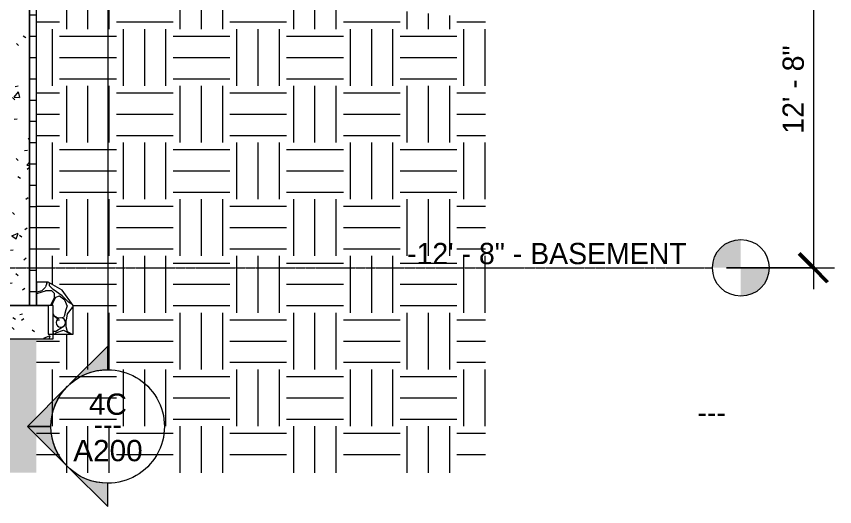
# Model space of a CAD drawing. Header units: inches. Extents: x 9661 to 16490, y -393 to 647.
# Drawn here: x 12081.7 to 12427.7, y -253 to -45.6 of the extents above; entities that cross this region are included whole.
import ezdxf

# ---------------------------------------------------------------- set-up
doc = ezdxf.new("R2010")
doc.units = ezdxf.units.IN
doc.header["$MEASUREMENT"] = 0
doc.linetypes.add('Grid Line 1_2_', pattern=[0.8749999999999999, 0.4999999999999999, -0.125, 0.125, -0.125])
for name, color, linetype, lineweight in [('0-1', 7, 'Continuous', 5), ('A-ANNO-DIMS', 211, 'Continuous', 9), ('A-ANNO-DIMS-96', 211, 'Continuous', 9), ('A-ANNO-SYMB', 150, 'Continuous', 9), ('A-FLOR-LEVL', 51, 'Continuous', 9), ('A-FLOR-LEVL-1', 51, 'Grid Line 1_2_', 9), ('A-WALL-PATT-2', 45, 'Continuous', 9), ('C-TOPO-1', 45, 'Continuous', 9), ('G-ANNO-SYMB', 111, 'Continuous', 9), ('S-FNDN-1', 55, 'Continuous', 9), ('S-FNDN-2', 7, 'Continuous', 9), ('S-FNDN-3', 45, 'Continuous', 9), ('S-FNDN-5', 32, 'Continuous', 9)]:
    doc.layers.add(name, color=color, linetype=linetype, lineweight=lineweight)
doc.styles.add('Arial', font='arial.ttf', dxfattribs={"height": 8.999999999999991})
doc.styles.add('Century Gothic', font='ufonts.com_century-gothic.ttf', dxfattribs={"height": 8.999999999999991})
doc.dimstyles.new('OD__1_8__Tol__', dxfattribs={"dimscale": 12, "dimtxt": 9.39751442745773, "dimasz": 1, "dimexe": 0.75, "dimexo": 0.5000000000000001, "dimgap": 0.125, "dimtad": 1, "dimdec": 3, "dimrnd": 0.125, "dimzin": 3, "dimdsep": 46, "dimlunit": 4, "dimtxsty": 'Century Gothic', "dimblk1": 'OBLIQUE', "dimblk2": 'OBLIQUE', "dimsah": 1, "dimcen": 0.09, "dimdle": 0.75, "dimazin": 0, "dimtfac": 1, "dimtdec": 4, "dimtix": 1, "dimtmove": 0, "dimatfit": 3, "dimfxl": 1, "dimtvp": 1, "dimtfill": 1, "dimfrac": 2, "dimtolj": 1, "dimtzin": 0, "dimarcsym": 2})
pattern_1 = [(0, (10995.947, 72), (24, 24), [24, -24]), (0, (10995.947, 81), (24, 24), [24, -24]), (0, (10995.947, 90), (24, 24), [24, -24]), (90, (10998.947, 93), (-24, 24), [24, -24]), (90, (11007.947, 93), (-24, 24), [24, -24]), (90, (11016.947, 93), (-24, 24), [24, -24])]
pattern_2 = [(49.99999999999999, (10995.947, 72), (27.54270046216776, -2.409921005199992), [2.88, -31.68]), (355, (10995.947, 72), (-5.327844435381706, 28.88426558997774), [2.304, -25.344]), (100.451, (10998.243, 71.79899999999999), (22.21531621912823, 26.47392965322938), [2.448, -26.924]), (46.184, (10995.947, 79.68), (40.98187469590783, -6.356421902997745), [4.32, -47.52]), (96.636, (10999.363, 79.15), (35.89074818015425, 37.40618916795393), [3.671, -40.386]), (351.184, (10995.947, 79.68), (35.89097341714983, 37.40621617016942), [3.456, -38.016]), (21, (10999.787, 77.76), (22.92103572469458, -15.46073055541926), [2.88, -31.68]), (326, (10999.787, 77.76), (9.343532092013643, 27.84573814869183), [2.304, -25.344]), (71.45100000000001, (11001.697, 76.472), (32.26476914719338, 12.38442158028859), [2.448, -26.924]), (37.50000000000001, (10995.947, 72), (0.4668550243151897, 12.7827070445298), [1.267, -23.77, 1.267, -24.461, -25.44]), (37.50000000000001, (10995.947, 72), (0.4668550243151897, 12.7827070445298), [-50.765, 1.267, -24.173]), (7.499999999999999, (10995.947, 72), (10.10158952275669, 15.14509036333994), [1.267, -13.402, 1.267, -23.194, -9.696]), (7.499999999999999, (10995.947, 72), (10.10158952275669, 15.14509036333994), [-39.13, 1.267, -8.429]), (327.5, (10987.384, 72), (20.49916090120071, -0.8657796178497925), [1.267, -8.333, 1.267, -28.685, -39.744]), (327.5, (10987.384, 72), (20.49916090120071, -0.8657796178497925), [-39.552, 1.267, -38.477]), (317.5, (10983.544, 72), (22.39477935398379, 3.844287929692774), [1.267, -11.213, 1.267, -18.624, -28.224]), (317.5, (10983.544, 72), (22.39477935398379, 3.844287929692774), [-32.371, 1.267, -26.957])]

# ---------------------------------------------------------------- blocks, each defined once
blk = doc.blocks.new('CTR  - Topography_rvt-1-BUILDING SECTION - EAST_WEST - LOOKING NORTH')
at = {"layer": 'C-TOPO-1'}
h = blk.add_hatch(dxfattribs=at)
h.set_pattern_fill('FP_12', color=256, style=0, pattern_type=2)
h.set_pattern_definition(pattern_1)
h.paths.add_polyline_path([(12122.39485150601, -238.7305844071012), (12268.83366102412, -238.7305844071012), (12268.83366102412, -45.60000000003399), (12268.70266557988, -45.60000000003399), (12245.03395785568, -43.31511185523335), (12198.09936422472, -39.60000000004347), (12168.68741759594, -19.90550299800393), (12146.17141741545, -9.60000014309447), (12113.62152437635, -10.24195567954803), (12090.18939611052, -12.64307503099233), (12090.18939611053, -158.0000000000433), (12095.18939611052, -158.033841898664), (12101.10078461971, -161.4467836457315), (12105.68939611052, -168.0000000000432), (12105.68939611052, -180.0000000000432), (12097.18939611052, -180.0000000000431), (12097.18939611052, -182.0000000000433), (12090.18939611053, -182.0000000000433), (12090.18939611053, -238.7305844071011), (12105.44088856162, -238.7305844071011)], flags=0)
h.paths.add_polyline_path([(12100.04859961411, -177.0873117909334), (12100.93868334994, -177.0873117909334), (12101.74062108574, -176.7011189315048), (12102.29557921783, -176.0052234448028), (12102.49364148202, -175.1374559665697), (12102.29557921783, -174.2696884883347), (12101.74062108574, -173.5737930016339), (12100.93868334994, -173.1876001422062), (12100.04859961411, -173.1876001422062), (12099.24666187831, -173.5737930016337), (12098.69170374622, -174.2696884883345), (12098.49364148202, -175.1374559665697), (12098.69170374622, -176.0052234448043), (12099.24666187831, -176.701118931505)], flags=0)
h = blk.add_hatch(dxfattribs=at)
h.set_pattern_fill('FP_12', color=256, style=0, pattern_type=2)
h.set_pattern_definition(pattern_1)
h.paths.add_polyline_path([(12280.12385150601, -238.730584407101), (12280.12385150601, -45.60000000003387), (12268.83366102412, -45.60000000003399), (12268.83366102412, -238.7305844071012)], flags=0)
h = blk.add_hatch(dxfattribs=at)
h.set_pattern_fill('FP_12', color=256, style=0, pattern_type=2)
h.set_pattern_definition(pattern_1)
h.paths.add_polyline_path([(11115.18939611051, -238.7305844071012), (12090.18939611053, -238.7305844071011), (12090.18939611053, -182.0000000000433), (12067.18939611052, -182.0000000000434), (12067.18939611052, -168.0000000000432), (12077.18939611052, -168.0000000000432), (12077.18939611052, -162.0022805993966), (11844.81439611053, -162.0260389535443), (11844.81439611053, -168.0000000000431), (11853.00189611053, -168.0000000000431), (11853.00189611053, -180.0000000000431), (11829.00189611053, -180.0000000000432), (11829.00189611053, -168.0000000000432), (11837.18939611053, -168.0000000000432), (11837.18939611053, -162.1932386068496), (11821.99185496102, -162.526487605052), (11578.18902665069, -162.5183253344099), (11550.82814359238, -162.0022805993915), (11361.05712134819, -162.0022805993915), (11300.11683392941, -163.0529752100601), (10725.44755490899, -163.0366506687756), (10664.93220324637, -162.0022805993916), (10604.02964722134, -163.0529752100576), (9973.079472654465, -163.0366506688326), (9901.189396110512, -162.0022805993895), (9901.189396110512, -168.0000000000355), (9911.189396110512, -168.0000000000355), (9911.189396110512, -182.0000000000356), (9888.18939611051, -182.0000000000355), (9888.189396110509, -238.7305844071011), (11018.29185150601, -238.7305844071012)], flags=0)
h.paths.add_polyline_path([(11259.18939611051, -210.0000000000403), (11115.18939611051, -210.0000000000403), (11115.18939611051, -168.0000000000398), (11259.18939611051, -168.0000000000398)], flags=0)
h.paths.add_polyline_path([(10911.18939611051, -204.0000000000391), (10767.18939611051, -204.0000000000391), (10767.18939611051, -168.0000000000384), (10911.18939611051, -168.0000000000384)], flags=0)
h.paths.add_polyline_path([(11475.18939611051, -195.0000000000414), (11475.18939611051, -168.0000000000411), (11595.18939611051, -168.0000000000412), (11595.18939611051, -195.0000000000415), (11491.47885150601, -195.0000000000415)], flags=0)
h.paths.add_polyline_path([(10407.18939611051, -195.0000000000376), (10407.18939611051, -168.0000000000373), (10527.18939611051, -168.0000000000374), (10527.18939611051, -195.0000000000377), (10503.50162944861, -195.0000000000376)], flags=0)
blk = doc.blocks.new('CTR - 1st Phase - Structure_rvt-1-BUILDING SECTION - EAST_WEST - LOOKING NORTH')
at = {"layer": 'A-WALL-PATT-2'}
h = blk.add_hatch(dxfattribs=at)
h.set_pattern_fill('FP_21', color=256, style=0, pattern_type=2)
h.set_pattern_definition(pattern_2)
h.paths.add_polyline_path([(12087.18939611052, -168.0000000000431), (12087.1893961105, -3.000000000043112), (12081.18939611052, -3.000000000054516), (12081.18939611052, -15.00000000004138), (12077.18939611052, -15.00000000004154), (12077.18939611052, -168.0000000000432), (12082.96260150601, -168.0000000000431)], flags=0)
at = {"layer": 'S-FNDN-3'}
h = blk.add_hatch(dxfattribs=at)
h.set_pattern_fill('FP_21', color=256, style=0, pattern_type=2)
h.set_pattern_definition(pattern_2)
h.paths.add_polyline_path([(12082.96260150601, -182.0000000000433), (12097.18939611052, -182.0000000000433), (12097.18939611052, -168.0000000000431), (12067.18939611052, -168.0000000000432), (12067.18939611052, -182.0000000000434), (12081.18939611052, -182.0000000000433)], flags=0)
at = {"layer": 'S-FNDN-2'}
for p, q in [((12087.18939611052, -168.0000000000429), (12087.18939611052, -4.294232310581419e-11)), ((12097.18939611052, -168.0000000000429), (12067.18939611052, -168.0000000000428)), ((12077.18939611052, -168.0000000000429), (12087.18939611052, -168.0000000000429)), ((12097.18939611052, -182.000000000043), (12097.18939611052, -168.0000000000429)), ((12067.18939611052, -182.0000000000429), (12097.18939611052, -182.000000000043))]:
    blk.add_line(p, q, dxfattribs=at)
blk = doc.blocks.new('Basic Wall _ 3_ XPS - ___-2578962-BUILDING SECTION - EAST_WEST - LOOKING NORTH')
at = {"layer": 'A-WALL-PATT-2'}
h = blk.add_hatch(dxfattribs=at)
h.set_pattern_fill('FP_18', color=256, style=0, pattern_type=2)
h.set_pattern_definition([(212.005, (10992.723, 80.062), (-161.2402824562079, -107.4918226026626), [5.069999999999999, -501.9739999999999]), (213.69, (10995.947, 82.212), (-53.74635210609448, -53.74678012018685), [3.876, -189.91]), (198.435, (10997.56, 82.749), (-107.493042900968, -53.74648335371019), [1.7, -168.262]), (180, (10999.71, 82.749), (-6.582109151377279e-15, -53.747), [2.15, -51.597]), (161.565, (11001.322, 82.212), (-53.74607111220033, 4.800644823532707e-05), [1.7, -168.262]), (333.4349999999999, (11001.859, 120.909), (53.7461299071635, 4.800650074443524e-05), [2.404, -117.777]), (296.565, (11001.322, 121.984), (53.74652911345935, -53.74707234125469), [1.202, -118.979]), (270, (11001.322, 124.672), (53.747, 3.29105457568864e-15), [2.687, -51.059]), (186.34, (11001.859, 89.736), (-429.9727255493201, -53.74481177461711), [4.867, -481.829]), (296.565, (11013.684, 123.059), (53.74652911345935, -53.74707234125469), [1.202, -118.979]), (303.69, (11012.609, 124.672), (53.74678012018686, -53.74635210609448), [1.938, -191.848]), (229.399, (11021.208, 101.023), (-268.7311419896051, -322.4813064054454), [4.954999999999999, -490.564]), (243.435, (11022.821, 104.248), (4.800650074443524e-05, -53.7461299071635), [3.605, -116.576]), (213.69, (11041.632, 98.336), (-53.74635210609448, -53.74678012018685), [1.938, -191.848]), (33.69, (11025.508, 83.287), (53.74635210609448, 53.74678012018685), [1.938, -191.848]), (0, (11024.433, 83.287), (0, 53.747), [1.075, -52.672]), (333.4349999999999, (11023.358, 83.824), (53.7461299071635, 4.800650074443524e-05), [1.202, -118.979]), (284.036, (11022.821, 85.97399999999999), (53.74545188389573, -161.2400947276944), [2.216, -219.387]), (270, (11022.821, 87.04899999999999), (53.747, 3.29105457568864e-15), [1.075, -52.672]), (243.435, (11022.821, 88.124), (4.800650074443524e-05, -53.7461299071635), [1.202, -118.979]), (135, (11022.821, 88.661), (-53.74718643798948, 3.552713678800501e-15), [0.76, -75.249]), (90, (11022.821, 88.124), (-53.747, 3.29105457568864e-15), [0.537, -53.209]), (18.435, (11042.169, 112.847), (107.493042900968, 53.74648335371018), [3.399, -166.562]), (6.340000000000001, (11045.394, 113.922), (429.9727255493201, 53.74481177461715), [4.866999999999999, -481.829]), (180, (11043.244, 101.023), (-6.582109151377279e-15, -53.747), [3.225, -50.522]), (197.354, (11051.844, 103.71), (-161.2394906294745, -53.74616133778875), [9.01, -891.947]), (198.435, (11053.456, 104.248), (-107.493042900968, -53.74648335371019), [1.7, -168.262]), (213.69, (11055.069, 105.323), (-53.74635210609448, -53.74678012018685), [1.938, -191.848]), (251.565, (11055.606, 106.935), (-4.800644822822164e-05, -53.74607111220033), [1.7, -168.262]), (243.435, (11056.143, 108.01), (4.800650074443524e-05, -53.7461299071635), [1.202, -118.979]), (270, (11056.143, 109.085), (53.747, 3.29105457568864e-15), [1.075, -52.672]), (293.199, (11054.531, 112.847), (53.74724864773195, -107.493233218649), [4.092999999999999, -405.228]), (315, (11052.919, 114.46), (53.74718643798948, 0), [2.28, -73.729]), (0, (11050.231, 114.46), (0, 53.747), [2.687, -51.059]), (341.565, (11038.407, 101.561), (53.74607111220033, -4.800644822822164e-05), [1.7, -168.262]), (303.69, (11037.332, 103.173), (53.74678012018686, -53.74635210609448), [1.938, -191.848]), (279.462, (11036.795, 106.398), (53.74512087925127, -268.7328052577033), [3.268999999999999, -323.658]), (270, (11036.795, 109.623), (53.747, 3.29105457568864e-15), [3.225, -50.522]), (239.036, (11038.407, 112.31), (-53.74742736028913, -107.4926837982495), [3.133999999999999, -310.2599999999999]), (188.13, (11042.169, 112.847), (-322.479254843326, -53.74604467021931), [3.8, -376.245]), (116.565, (11002.397, 111.235), (-53.74652911345935, 53.74707234125469), [1.202, -118.979]), (135, (11003.472, 110.16), (-53.74718643798948, 3.552713678800501e-15), [1.52, -74.48899999999999]), (168.69, (11006.159, 109.623), (-53.74680353185511, -0.0003288889385224536), [2.741, -271.314]), (191.31, (11008.847, 110.16), (-214.9861702013328, -53.74725301969932), [2.741, -271.314]), (194.036, (11010.996, 110.698), (-161.2400947276944, -53.74545188389566), [2.216, -219.387]), (236.31, (11012.071, 112.31), (-53.74616207628493, -107.4934729184508), [1.938, -191.848]), (236.31, (11013.146, 113.922), (-53.74616207628493, -107.4934729184508), [1.938, -191.848]), (270, (11013.146, 115.535), (53.747, 3.29105457568864e-15), [1.612, -52.13399999999999]), (291.801, (11012.071, 118.222), (53.74540487447935, -107.4938445255276), [2.894, -286.54]), (116.565, (11012.609, 106.935), (-53.74652911345935, 53.74707234125469), [2.404, -117.777]), (168.69, (11015.296, 106.398), (-53.74680353185511, -0.0003288889385224536), [2.741, -271.314]), (194.036, (11017.446, 106.935), (-161.2400947276944, -53.74545188389566), [2.216, -219.387]), (225, (11019.058, 108.548), (3.552713678800501e-15, -53.74718643798948), [2.28, -73.729]), (251.565, (11019.596, 110.16), (-4.800644822822164e-05, -53.74607111220033), [1.7, -168.262]), (296.565, (11018.521, 112.31), (53.74652911345935, -53.74707234125469), [2.404, -117.777]), (315, (11017.446, 113.385), (53.74718643798948, 0), [1.52, -74.48899999999999]), (326.31, (11015.834, 114.46), (107.4934729184507, -53.74616207628494), [1.938, -191.848]), (0, (11014.759, 114.46), (0, 53.747), [1.075, -52.672]), (33.69, (11013.146, 113.385), (53.74635210609448, 53.74678012018685), [1.938, -191.848]), (71.565, (11012.609, 111.772), (4.800644823177436e-05, 53.74607111220033), [1.7, -168.262]), (63.435, (11012.071, 110.698), (-4.800650074088253e-05, 53.7461299071635), [1.202, -118.979]), (71.565, (11011.534, 109.085), (4.800644823177436e-05, 53.74607111220033), [1.7, -168.262]), (104.036, (11011.534, 106.935), (-53.7454518838957, 161.2400947276944), [2.216, -219.387]), (45, (11010.459, 105.86), (0, 53.74718643798948), [1.52, -74.48899999999999]), (18.435, (11008.847, 105.323), (107.493042900968, 53.74648335371018), [1.7, -168.262]), (0, (11006.159, 105.323), (0, 53.747), [2.687, -51.059]), (14.036, (11004.009, 104.785), (161.2400947276944, 53.7454518838957), [2.216, -219.387]), (341.565, (11002.397, 105.323), (53.74607111220033, -4.800644822822164e-05), [1.7, -168.262]), (270, (11002.397, 106.935), (53.747, 3.29105457568864e-15), [1.612, -52.13399999999999]), (225, (11004.009, 108.548), (3.552713678800501e-15, -53.74718643798948), [2.28, -73.729]), (198.435, (11007.234, 109.623), (-107.493042900968, -53.74648335371019), [3.398999999999999, -166.562]), (180, (11009.921, 109.623), (-6.582109151377279e-15, -53.747), [2.687, -51.059]), (153.435, (11010.996, 109.085), (-53.74612990716351, -4.800650073732982e-05), [1.202, -118.979]), (206.565, (11031.42, 100.486), (-53.74707234125469, -53.74652911345936), [1.202, -118.979]), (146.31, (11033.032, 99.411), (-107.4934729184507, 53.74616207628494), [1.938, -191.848]), (119.745, (11035.182, 95.648), (-161.2400061184844, 268.7329498068875), [4.332999999999999, -428.985]), (95.711, (11035.72, 90.274), (-53.74997074255344, 483.7182416502138), [5.401, -534.745]), (90, (11035.72, 89.736), (-53.747, 3.29105457568864e-15), [0.537, -53.209]), (63.435, (11035.182, 88.661), (-4.800650074088253e-05, 53.7461299071635), [1.202, -118.979]), (26.565, (11034.107, 88.124), (53.74707234125469, 53.74652911345935), [1.202, -118.979]), (0, (11032.495, 88.124), (0, 53.747), [1.612, -52.13399999999999]), (0, (11031.958, 88.124), (0, 53.747), [0.537, -53.209]), (0, (11030.883, 88.124), (0, 53.747), [1.075, -52.672]), (326.31, (11029.27, 89.199), (107.4934729184507, -53.74616207628494), [1.938, -191.848]), (333.4349999999999, (11028.195, 89.736), (53.7461299071635, 4.800650074443524e-05), [1.202, -118.979]), (284.036, (11027.658, 91.88600000000001), (53.74545188389573, -161.2400947276944), [2.216, -219.387]), (270, (11027.658, 92.961), (53.747, 3.29105457568864e-15), [1.075, -52.672]), (270, (11027.658, 94.574), (53.747, 3.29105457568864e-15), [1.612, -52.13399999999999]), (258.69, (11028.195, 97.26100000000001), (0.0003288889385331117, -53.7468035318551), [2.741, -271.314]), (231.34, (11030.345, 99.948), (-161.2404458495016, -214.9860745775269), [3.441, -340.704]), (270, (11041.632, 98.87299999999999), (53.747, 3.29105457568864e-15), [0.537, -53.209]), (270, (11041.632, 99.411), (53.747, 3.29105457568864e-15), [0.537, -53.209]), (326.31, (11040.02, 100.486), (107.4934729184507, -53.74616207628494), [1.938, -191.848]), (333.4349999999999, (11036.795, 102.098), (53.7461299071635, 4.800650074443524e-05), [3.605, -116.576]), (0, (11034.107, 102.098), (0, 53.747), [2.687, -51.059]), (63.435, (11033.57, 101.023), (-4.800650074088253e-05, 53.7461299071635), [1.202, -118.979]), (90, (11033.57, 98.87299999999999), (-53.747, 3.29105457568864e-15), [2.15, -51.597]), (135, (11035.182, 97.26100000000001), (-53.74718643798948, 3.552713678800501e-15), [2.28, -73.729]), (161.565, (11036.795, 96.723), (-53.74607111220033, 4.800644823532707e-05), [1.7, -168.262]), (180, (11038.407, 96.723), (-6.582109151377279e-15, -53.747), [1.612, -52.13399999999999]), (198.435, (11040.02, 97.26100000000001), (-107.493042900968, -53.74648335371019), [1.7, -168.262]), (351.8699999999999, (11019.058, 126.284), (53.74619648815742, 0.0002374344766682412), [7.600999999999999, -372.4449999999999]), (14.036, (11016.909, 125.747), (161.2400947276944, 53.7454518838957), [2.216, -219.387]), (53.13, (11015.296, 123.597), (107.4938880413523, 161.2396079713456), [2.687, -266.045]), (95.194, (11015.834, 117.685), (-53.7425222510434, 537.4656776335547), [5.937, -587.714]), (101.31, (11016.371, 114.997), (-53.74725301969928, 214.9861702013328), [2.741, -271.314]), (143.13, (11018.521, 113.385), (-161.2396079713456, 107.4938880413523), [2.687, -266.045]), (161.565, (11020.133, 112.847), (-53.74607111220033, 4.800644823532707e-05), [1.7, -168.262]), (198.435, (11021.746, 113.385), (-107.493042900968, -53.74648335371019), [1.7, -168.262]), (225, (11024.433, 116.072), (3.552713678800501e-15, -53.74718643798948), [3.8, -72.209]), (228.814, (11028.195, 120.372), (-322.4798872883, -376.2254622955833), [5.712999999999999, -565.62]), (251.565, (11028.733, 121.984), (-4.800644822822164e-05, -53.74607111220033), [1.7, -168.262]), (270, (11028.733, 122.522), (53.747, 3.29105457568864e-15), [0.537, -53.209]), (288.435, (11028.195, 124.134), (53.74648335371019, -107.493042900968), [1.7, -168.262]), (326.31, (11026.583, 125.209), (107.4934729184507, -53.74616207628494), [1.938, -191.848]), (90, (11001.859, 112.31), (-53.747, 3.29105457568864e-15), [3.762, -49.98399999999999]), (338.199, (11009.384, 119.297), (161.2396462580477, -53.74576354076348), [2.894, -286.54]), (0, (11006.159, 119.297), (0, 53.747), [3.225, -50.522]), (30.964, (11003.472, 117.685), (161.2397690007161, 107.4935973469849), [3.134, -310.26]), (45, (11001.859, 116.072), (0, 53.74718643798948), [2.28, -73.729]), (90, (10993.26, 95.111), (-53.747, 3.29105457568864e-15), [3.762, -49.98399999999999]), (116.565, (10994.872, 91.88600000000001), (-53.74652911345935, 53.74707234125469), [3.605, -116.576]), (153.435, (10998.097, 90.274), (-53.74612990716351, -4.800650073732982e-05), [3.605, -116.576]), (180, (11000.785, 90.274), (-6.582109151377279e-15, -53.747), [2.687, -51.059]), (218.66, (11003.472, 92.42399999999999), (-53.74608324293882, -53.74675532572259), [3.441, -340.704]), (231.34, (11005.622, 95.111), (-161.2404458495016, -214.9860745775269), [3.441, -340.704]), (213.69, (11008.847, 97.26100000000001), (-53.74635210609448, -53.74678012018685), [3.876, -189.91]), (239.036, (11010.459, 99.948), (-53.74742736028913, -107.4926837982495), [3.133999999999999, -310.2599999999999]), (270, (11010.459, 101.023), (53.747, 3.29105457568864e-15), [1.075, -52.672]), (270, (11010.459, 102.636), (53.747, 3.29105457568864e-15), [1.612, -52.13399999999999]), (315, (11008.847, 104.248), (53.74718643798948, 0), [2.28, -73.729]), (350.538, (11005.622, 104.785), (53.74630332201687, 0.0004666462108389169), [3.269, -323.658]), (14.036, (11001.322, 103.71), (161.2400947276944, 53.7454518838957), [4.431999999999999, -217.171]), (18.435, (10996.485, 102.098), (107.493042900968, 53.74648335371018), [5.099, -164.863]), (45, (10994.872, 100.486), (0, 53.74718643798948), [2.28, -73.729]), (45, (10993.26, 98.87299999999999), (0, 53.74718643798948), [2.28, -73.729]), (108.435, (11005.084, 87.04899999999999), (-53.74648335371018, 107.493042900968), [3.399, -166.562]), (126.87, (11006.697, 84.899), (-53.7462960137555, 53.74650398678754), [2.687, -266.045]), (146.31, (11008.309, 83.824), (-107.4934729184507, 53.74616207628494), [1.938, -191.848]), (161.565, (11009.921, 83.287), (-53.74607111220033, 4.800644823532707e-05), [1.7, -168.262]), (135, (11011.534, 81.67399999999999), (-53.74718643798948, 3.552713678800501e-15), [2.28, -73.729]), (161.565, (11013.146, 81.137), (-53.74607111220033, 4.800644823532707e-05), [1.7, -168.262]), (180, (11014.759, 81.137), (-6.582109151377279e-15, -53.747), [1.612, -52.13399999999999]), (206.565, (11015.834, 81.67399999999999), (-53.74707234125469, -53.74652911345936), [1.202, -118.979]), (206.565, (11017.983, 82.749), (-53.74707234125469, -53.74652911345936), [2.404, -117.777]), (189.462, (11021.208, 83.287), (-268.7328052577033, -53.74512087925135), [3.269, -323.658]), (243.435, (11022.283, 85.43700000000001), (4.800650074443524e-05, -53.7461299071635), [2.404, -117.777]), (270, (11022.283, 85.97399999999999), (53.747, 3.29105457568864e-15), [0.537, -53.209]), (270, (11022.283, 87.04899999999999), (53.747, 3.29105457568864e-15), [1.075, -52.672]), (326.31, (11020.671, 90.274), (107.4934729184507, -53.74616207628494), [1.938, -191.848]), (327.995, (11016.371, 92.961), (268.7339669402228, -161.2380841661523), [5.07, -501.974]), (329.0359999999999, (11013.684, 94.574), (107.4926837982495, -53.74742736028916), [3.134, -310.26]), (341.565, (11010.459, 95.648), (53.74607111220033, -4.800644822822164e-05), [3.398999999999999, -166.562]), (0, (11008.309, 95.648), (0, 53.747), [2.15, -51.597]), (33.69, (11006.697, 94.574), (53.74635210609448, 53.74678012018685), [1.938, -191.848]), (53.13, (11005.084, 92.42399999999999), (107.4938880413523, 161.2396079713456), [2.687, -266.045]), (63.435, (11004.009, 90.274), (-4.800650074088253e-05, 53.7461299071635), [2.404, -117.777]), (225, (11028.733, 85.97399999999999), (3.552713678800501e-15, -53.74718643798948), [2.28, -73.729]), (236.31, (11029.808, 87.587), (-53.74616207628493, -107.4934729184508), [1.938, -191.848]), (270, (11029.808, 88.124), (53.747, 3.29105457568864e-15), [0.537, -53.209]), (315, (11028.733, 89.199), (53.74718643798948, 0), [1.52, -74.48899999999999]), (333.4349999999999, (11026.583, 90.274), (53.7461299071635, 4.800650074443524e-05), [2.404, -117.777]), (18.435, (11023.358, 89.199), (107.493042900968, 53.74648335371018), [3.399, -166.562]), (75.964, (11022.821, 87.04899999999999), (0.0002566848182503634, 53.74662211650247), [2.215999999999999, -219.387]), (71.565, (10998.635, 76.837), (4.800644823177436e-05, 53.74607111220033), [1.7, -168.262]), (135, (10999.71, 75.762), (-53.74718643798948, 3.552713678800501e-15), [1.52, -74.48899999999999]), (146.31, (11001.322, 74.687), (-107.4934729184507, 53.74616207628494), [1.938, -191.848]), (153.435, (11003.472, 73.612), (-53.74612990716351, -4.800650073732982e-05), [2.404, -117.777]), (180, (11004.009, 73.612), (-6.582109151377279e-15, -53.747), [0.537, -53.209]), (161.565, (11005.622, 73.075), (-53.74607111220033, 4.800644823532707e-05), [1.7, -168.262]), (180, (11007.772, 73.075), (-6.582109151377279e-15, -53.747), [2.15, -51.597]), (198.435, (11009.384, 73.612), (-107.493042900968, -53.74648335371019), [1.7, -168.262]), (210.964, (11012.071, 75.225), (-161.2397690007161, -107.4935973469849), [3.134, -310.26]), (206.565, (11013.146, 75.762), (-53.74707234125469, -53.74652911345936), [1.202, -118.979]), (251.565, (11013.684, 77.375), (-4.800644822822164e-05, -53.74607111220033), [1.7, -168.262]), (303.69, (11012.609, 78.987), (53.74678012018686, -53.74635210609448), [1.938, -191.848]), (306.87, (11010.996, 81.137), (53.74629601375551, -53.74650398678754), [2.687, -266.045]), (323.13, (11008.847, 82.749), (161.2396079713456, -107.4938880413523), [2.687, -266.045]), (345.964, (11006.697, 83.287), (53.74662211650247, -0.000256684818243258), [2.216, -219.387]), (18.435, (11005.084, 82.749), (107.493042900968, 53.74648335371018), [1.7, -168.262]), (30.964, (11002.397, 81.137), (161.2397690007161, 107.4935973469849), [3.134, -310.26]), (39.806, (10999.172, 78.45), (53.74589482005869, 53.74733968292002), [4.198, -415.576]), (135, (11015.296, 73.612), (-53.74718643798948, 3.552713678800501e-15), [0.76, -75.249]), (153.435, (11016.371, 73.075), (-53.74612990716351, -4.800650073732982e-05), [1.202, -118.979]), (191.31, (11019.058, 73.612), (-214.9861702013328, -53.74725301969932), [2.741, -271.314]), (165.964, (11021.208, 73.075), (-53.74662211650247, 0.0002566848182290471), [2.215999999999999, -219.387]), (175.236, (11027.658, 72.53699999999999), (-53.74661933029358, 0.0007513413732356256), [6.472, -640.722]), (206.565, (11028.733, 73.075), (-53.74707234125469, -53.74652911345936), [1.202, -118.979]), (225, (11029.808, 74.15), (3.552713678800501e-15, -53.74718643798948), [1.52, -74.48899999999999]), (270, (11029.808, 76.837), (53.747, 3.29105457568864e-15), [2.687, -51.059]), (270, (11029.808, 78.45), (53.747, 3.29105457568864e-15), [1.612, -52.13399999999999]), (308.66, (11027.658, 81.137), (53.7467553257226, -53.74608324293882), [3.441, -340.704]), (338.199, (11024.97, 82.212), (161.2396462580477, -53.74576354076348), [2.894, -286.54]), (348.69, (11022.283, 82.749), (53.7468035318551, 0.0003288889385348881), [2.741, -271.314]), (18.435, (11017.446, 81.137), (107.493042900968, 53.74648335371018), [5.099, -164.863]), (36.87, (11015.296, 79.525), (53.74650398678754, 53.74629601375551), [2.687, -266.045]), (68.199, (11014.221, 76.837), (53.7457635407635, 161.2396462580477), [2.894, -286.54]), (101.31, (11014.759, 74.15), (-53.74725301969928, 214.9861702013328), [2.741, -271.314]), (348.69, (11009.921, 125.209), (53.7468035318551, 0.0003288889385348881), [2.741, -271.314]), (354.806, (11004.009, 125.747), (53.74672670812728, 0.0004023400502095598), [5.937, -587.714]), (0, (11002.397, 125.747), (0, 53.747), [1.612, -52.13399999999999]), (45, (11001.322, 124.672), (0, 53.74718643798948), [1.52, -74.48899999999999]), (180, (11005.622, 119.834), (-6.582109151377279e-15, -53.747), [1.612, -52.13399999999999]), (188.13, (11009.384, 120.372), (-322.479254843326, -53.74604467021931), [3.8, -376.245]), (172.875, (11013.684, 119.834), (-53.74697926180437, 0.0004808026589033787), [4.333, -428.985]), (225, (11014.221, 120.372), (3.552713678800501e-15, -53.74718643798948), [0.76, -75.249]), (270, (11014.221, 121.984), (53.747, 3.29105457568864e-15), [1.612, -52.13399999999999]), (161.565, (11031.42, 123.597), (-53.74607111220033, 4.800644823532707e-05), [1.7, -168.262]), (180, (11033.57, 123.597), (-6.582109151377279e-15, -53.747), [2.15, -51.597]), (198.435, (11035.182, 124.134), (-107.493042900968, -53.74648335371019), [1.7, -168.262]), (170.538, (11038.407, 123.597), (-53.74630332201686, -0.0004666462108176006), [3.268999999999999, -323.658]), (213.69, (11040.02, 124.672), (-53.74635210609448, -53.74678012018685), [1.938, -191.848]), (270, (11040.02, 125.209), (53.747, 3.29105457568864e-15), [0.537, -53.209]), (296.565, (11039.482, 126.284), (53.74652911345935, -53.74707234125469), [1.202, -118.979]), (341.565, (11036.257, 127.359), (53.74607111220033, -4.800644822822164e-05), [3.398999999999999, -166.562]), (341.565, (11033.032, 128.434), (53.74607111220033, -4.800644822822164e-05), [3.398999999999999, -166.562]), (14.036, (11030.883, 127.896), (161.2400947276944, 53.7454518838957), [2.216, -219.387]), (45, (11029.27, 126.284), (0, 53.74718643798948), [2.28, -73.729]), (104.036, (11029.808, 124.134), (-53.7454518838957, 161.2400947276944), [2.216, -219.387]), (0, (10987.885, 77.375), (0, 53.747), [0.537, -53.209]), (315, (10986.81, 78.45), (53.74718643798948, 0), [1.52, -74.48899999999999]), (274.764, (10986.273, 84.899), (53.74981830749277, -591.2114800051768), [6.472, -640.722]), (255.964, (10986.81, 87.04899999999999), (-0.0002566848182414816, -53.74662211650247), [2.216, -219.387]), (225, (10987.885, 88.124), (3.552713678800501e-15, -53.74718643798948), [1.52, -74.48899999999999]), (198.435, (10992.723, 89.736), (-107.493042900968, -53.74648335371019), [5.098999999999999, -164.863]), (180, (10993.26, 89.736), (-6.582109151377279e-15, -53.747), [0.537, -53.209]), (171.87, (10997.022, 89.199), (-53.74619648815742, -0.0002374344766593595), [3.8, -376.245]), (146.31, (11003.472, 88.661), (-107.4934729184507, 53.74616207628494), [1.938, -191.848]), (108.435, (11004.547, 85.43700000000001), (-53.74648335371018, 107.493042900968), [3.399, -166.562]), (90, (11004.547, 84.899), (-53.747, 3.29105457568864e-15), [0.537, -53.209]), (71.565, (11004.009, 83.287), (4.800644823177436e-05, 53.74607111220033), [1.7, -168.262]), (26.565, (11002.934, 82.749), (53.74707234125469, 53.74652911345935), [1.202, -118.979]), (18.435, (11001.322, 82.212), (107.493042900968, 53.74648335371018), [1.7, -168.262]), (126.87, (11030.345, 78.45), (-53.7462960137555, 53.74650398678754), [2.687, -266.045]), (123.69, (11031.42, 76.837), (-53.74678012018684, 53.74635210609451), [1.938, -191.848]), (149.036, (11034.107, 75.225), (-107.4926837982495, 53.74742736028916), [3.134, -310.26]), (168.69, (11036.795, 74.687), (-53.74680353185511, -0.0003288889385224536), [2.741, -271.314]), (213.69, (11038.407, 75.762), (-53.74635210609448, -53.74678012018685), [1.938, -191.848]), (251.565, (11038.945, 77.375), (-4.800644822822164e-05, -53.74607111220033), [1.7, -168.262]), (270, (11038.945, 77.91199999999999), (53.747, 3.29105457568864e-15), [0.537, -53.209]), (279.462, (11038.407, 81.137), (53.74512087925127, -268.7328052577033), [3.268999999999999, -323.658]), (243.435, (11038.945, 82.212), (4.800650074443524e-05, -53.7461299071635), [1.202, -118.979]), (270, (11038.945, 82.749), (53.747, 3.29105457568864e-15), [0.537, -53.209]), (296.565, (11037.332, 85.97399999999999), (53.74652911345935, -53.74707234125469), [3.605, -116.576]), (329.0359999999999, (11034.645, 87.587), (107.4926837982495, -53.74742736028916), [3.134, -310.26]), (8.130000000000003, (11030.883, 87.04899999999999), (322.479254843326, 53.74604467021926), [3.8, -376.245]), (45, (11028.733, 84.899), (0, 53.74718643798948), [3.04, -72.969]), (45, (11027.658, 83.824), (0, 53.74718643798948), [1.52, -74.48899999999999]), (90, (11027.658, 82.212), (-53.747, 3.29105457568864e-15), [1.612, -52.13399999999999]), (123.69, (11028.733, 80.59899999999999), (-53.74678012018684, 53.74635210609451), [1.938, -191.848]), (101.31, (11036.795, 90.274), (-53.74725301969928, 214.9861702013328), [2.741, -271.314]), (108.435, (11037.332, 88.661), (-53.74648335371018, 107.493042900968), [1.7, -168.262]), (135, (11037.87, 88.124), (-53.74718643798948, 3.552713678800501e-15), [0.76, -75.249]), (180, (11039.482, 88.124), (-6.582109151377279e-15, -53.747), [1.612, -52.13399999999999]), (213.69, (11041.094, 89.199), (-53.74635210609448, -53.74678012018685), [1.938, -191.848]), (187.125, (11045.394, 89.736), (-376.2258933340411, -53.74600366541392), [4.333, -428.985]), (236.31, (11046.469, 91.34899999999999), (-53.74616207628493, -107.4934729184508), [1.938, -191.848]), (270, (11046.469, 91.88600000000001), (53.747, 3.29105457568864e-15), [0.537, -53.209]), (288.435, (11045.932, 93.499), (53.74648335371019, -107.493042900968), [1.7, -168.262]), (285.945, (11044.857, 97.26100000000001), (53.74573941391201, -161.2398331208881), [3.913, -387.368]), (315, (11043.782, 98.336), (53.74718643798948, 0), [1.52, -74.48899999999999]), (18.435, (11042.169, 97.79799999999999), (107.493042900968, 53.74648335371018), [1.7, -168.262]), (29.745, (11038.407, 95.648), (268.7329498068875, 161.2400061184844), [4.333, -428.985]), (18.435, (11036.795, 95.111), (107.493042900968, 53.74648335371018), [1.7, -168.262]), (75.964, (11036.257, 92.961), (0.0002566848182503634, 53.74662211650247), [2.215999999999999, -219.387]), (180, (11020.671, 106.935), (-6.582109151377279e-15, -53.747), [1.612, -52.13399999999999]), (180, (11021.746, 106.935), (-6.582109151377279e-15, -53.747), [1.075, -52.672]), (135, (11022.821, 105.86), (-53.74718643798948, 3.552713678800501e-15), [1.52, -74.48899999999999]), (90, (11022.821, 104.248), (-53.747, 3.29105457568864e-15), [1.612, -52.13399999999999]), (26.565, (11014.759, 95.648), (53.74707234125469, 53.74652911345935), [3.605, -116.576]), (341.565, (11013.146, 96.186), (53.74607111220033, -4.800644822822164e-05), [1.7, -168.262]), (300.964, (11011.534, 98.87299999999999), (107.4935973469849, -161.2397690007161), [3.134, -310.26]), (71.565, (11021.746, 100.486), (4.800644823177436e-05, 53.74607111220033), [1.7, -168.262]), (90, (11021.746, 97.79799999999999), (-53.747, 3.29105457568864e-15), [2.687, -51.059]), (123.69, (11022.821, 96.186), (-53.74678012018684, 53.74635210609451), [1.938, -191.848]), (153.435, (11024.97, 95.111), (-53.74612990716351, -4.800650073732982e-05), [2.404, -117.777]), (198.435, (11026.583, 95.648), (-107.493042900968, -53.74648335371019), [1.7, -168.262]), (243.435, (11027.12, 96.723), (4.800650074443524e-05, -53.7461299071635), [1.202, -118.979]), (255.964, (11027.658, 98.87299999999999), (-0.0002566848182414816, -53.74662211650247), [2.216, -219.387]), (251.565, (11028.195, 100.486), (-4.800644822822164e-05, -53.74607111220033), [1.7, -168.262]), (291.801, (11027.12, 103.173), (53.74540487447935, -107.4938445255276), [2.894, -286.54]), (323.13, (11024.97, 104.785), (161.2396079713456, -107.4938880413523), [2.687, -266.045]), (18.435, (11023.358, 104.248), (107.493042900968, 53.74648335371018), [1.7, -168.262]), (63.435, (11022.283, 102.098), (-4.800650074088253e-05, 53.7461299071635), [2.404, -117.777]), (135, (11017.983, 92.42399999999999), (-53.74718643798948, 3.552713678800501e-15), [2.28, -73.729]), (149.036, (11020.671, 90.811), (-107.4926837982495, 53.74742736028916), [3.134, -310.26]), (146.31, (11022.283, 89.736), (-107.4934729184507, 53.74616207628494), [1.938, -191.848]), (180, (11023.358, 89.736), (-6.582109151377279e-15, -53.747), [1.075, -52.672]), (210.964, (11026.045, 91.34899999999999), (-161.2397690007161, -107.4935973469849), [3.134, -310.26]), (243.435, (11026.583, 92.42399999999999), (4.800650074443524e-05, -53.7461299071635), [1.202, -118.979]), (303.69, (11025.508, 94.036), (53.74678012018686, -53.74635210609448), [1.938, -191.848]), (321.34, (11022.821, 96.186), (214.9860745775268, -161.2404458495017), [3.441, -340.704]), (345.964, (11020.671, 96.723), (53.74662211650247, -0.000256684818243258), [2.216, -219.387]), (11.31, (11017.983, 96.186), (214.9861702013328, 53.74725301969927), [2.741, -271.314]), (26.565, (11016.909, 95.648), (53.74707234125469, 53.74652911345935), [1.202, -118.979]), (71.565, (11016.371, 94.036), (4.800644823177436e-05, 53.74607111220033), [1.7, -168.262]), (15.945, (11015.296, 105.86), (161.2398331208881, 53.74573941391203), [3.913, -387.3680000000001]), (29.745, (11011.534, 103.71), (268.7329498068875, 161.2400061184844), [4.333, -428.985]), (63.435, (11010.996, 102.636), (-4.800650074088253e-05, 53.7461299071635), [1.202, -118.979]), (90, (11010.996, 101.023), (-53.747, 3.29105457568864e-15), [1.612, -52.13399999999999]), (104.036, (11011.534, 98.87299999999999), (-53.7454518838957, 161.2400947276944), [2.216, -219.387]), (120.964, (11013.146, 96.186), (-107.4935973469848, 161.2397690007161), [3.133999999999999, -310.2599999999999]), (153.435, (11043.244, 124.672), (-53.74612990716351, -4.800650073732982e-05), [1.202, -118.979]), (180, (11044.319, 124.672), (-6.582109151377279e-15, -53.747), [1.075, -52.672]), (209.745, (11048.082, 126.821), (-268.7329498068874, -161.2400061184845), [4.333, -428.985]), (225, (11050.231, 128.971), (3.552713678800501e-15, -53.74718643798948), [3.04, -72.969]), (239.036, (11051.844, 131.659), (-53.74742736028913, -107.4926837982495), [3.133999999999999, -310.2599999999999]), (239.036, (11053.456, 134.346), (-53.74742736028913, -107.4926837982495), [3.133999999999999, -310.2599999999999]), (270, (11053.456, 134.883), (53.747, 3.29105457568864e-15), [0.537, -53.209]), (333.4349999999999, (11052.381, 135.421), (53.7461299071635, 4.800650074443524e-05), [1.202, -118.979]), (0, (11050.769, 135.421), (0, 53.747), [1.612, -52.13399999999999]), (45, (11049.156, 133.809), (0, 53.74718643798948), [2.28, -73.729]), (26.565, (11042.707, 130.584), (53.74707234125469, 53.74652911345935), [7.211, -112.97]), (30.964, (11040.02, 128.971), (161.2397690007161, 107.4935973469849), [3.134, -310.26]), (90, (11040.02, 127.896), (-53.747, 3.29105457568864e-15), [1.075, -52.672]), (128.66, (11042.169, 125.209), (-53.74675532572258, 53.74608324293884), [3.441, -340.704]), (255.964, (11036.257, 107.473), (-0.0002566848182414816, -53.74662211650247), [2.216, -219.387]), (281.31, (11035.72, 110.16), (53.74725301969926, -214.9861702013328), [2.741, -271.314]), (309.806, (11033.032, 113.385), (53.74733968292004, -53.74589482005868), [4.198, -415.576]), (329.0359999999999, (11030.345, 114.997), (107.4926837982495, -53.74742736028916), [3.134, -310.26]), (345.964, (11028.195, 115.535), (53.74662211650247, -0.000256684818243258), [2.216, -219.387]), (0, (11026.045, 115.535), (0, 53.747), [2.15, -51.597]), (26.565, (11023.896, 114.46), (53.74707234125469, 53.74652911345935), [2.404, -117.777]), (45, (11022.283, 112.847), (0, 53.74718643798948), [2.28, -73.729]), (53.13, (11020.671, 110.698), (107.4938880413523, 161.2396079713456), [2.687, -266.045]), (90, (11020.671, 109.085), (-53.747, 3.29105457568864e-15), [1.612, -52.13399999999999]), (135, (11022.283, 107.473), (-53.74718643798948, 3.552713678800501e-15), [2.28, -73.729]), (144.462, (11026.045, 104.785), (-161.2389391063149, 107.4938195659177), [4.623, -457.722]), (135, (11028.733, 102.098), (-53.74718643798948, 3.552713678800501e-15), [3.8, -72.209]), (153.435, (11030.883, 101.023), (-53.74612990716351, -4.800650073732982e-05), [2.404, -117.777]), (206.565, (11033.032, 102.098), (-53.74707234125469, -53.74652911345936), [2.404, -117.777]), (230.194, (11035.72, 105.323), (-214.9878405268174, -268.7314128988565), [4.198, -415.576]), (66.801, (11028.733, 118.222), (107.495275327174, 268.7318963862219), [4.092999999999999, -405.228]), (90, (11028.733, 116.61), (-53.747, 3.29105457568864e-15), [1.612, -52.13399999999999]), (153.435, (11029.808, 116.072), (-53.74612990716351, -4.800650073732982e-05), [1.202, -118.979]), (153.435, (11031.958, 114.997), (-53.74612990716351, -4.800650073732982e-05), [2.404, -117.777]), (149.036, (11034.645, 113.385), (-107.4926837982495, 53.74742736028916), [3.134, -310.26]), (180, (11037.332, 113.385), (-6.582109151377279e-15, -53.747), [2.687, -51.059]), (180, (11040.557, 113.385), (-6.582109151377279e-15, -53.747), [3.225, -50.522]), (213.69, (11042.169, 114.46), (-53.74635210609448, -53.74678012018685), [1.938, -191.848]), (243.435, (11043.244, 116.61), (4.800650074443524e-05, -53.7461299071635), [2.404, -117.777]), (277.125, (11042.707, 120.909), (53.74600366541398, -376.2258933340411), [4.333, -428.985]), (315, (11041.632, 121.984), (53.74718643798948, 0), [1.52, -74.48899999999999]), (341.565, (11040.02, 122.522), (53.74607111220033, -4.800644822822164e-05), [1.7, -168.262]), (352.875, (11035.72, 123.059), (53.74697926180437, -0.0004808026589069314), [4.333, -428.985]), (0, (11033.032, 123.059), (0, 53.747), [2.687, -51.059]), (21.801, (11030.345, 121.984), (107.4938445255276, 53.74540487447933), [2.893999999999999, -286.54]), (90, (11054.531, 119.297), (-53.747, 3.29105457568864e-15), [2.15, -51.597]), (90, (11054.531, 117.147), (-53.747, 3.29105457568864e-15), [2.15, -51.597]), (56.31, (11053.456, 115.535), (53.74616207628495, 107.4934729184507), [1.938, -191.848]), (18.435, (11051.844, 114.997), (107.493042900968, 53.74648335371018), [1.7, -168.262]), (0, (11046.469, 114.997), (0, 53.747), [5.375, -48.372]), (341.565, (11044.857, 115.535), (53.74607111220033, -4.800644822822164e-05), [1.7, -168.262]), (296.565, (11044.319, 116.61), (53.74652911345935, -53.74707234125469), [1.202, -118.979]), (278.13, (11043.782, 120.372), (53.74604467021921, -322.479254843326), [3.8, -376.245]), (270, (11043.782, 120.909), (53.747, 3.29105457568864e-15), [0.537, -53.209]), (251.565, (11044.319, 122.522), (-4.800644822822164e-05, -53.74607111220033), [1.7, -168.262]), (225, (11045.932, 124.134), (3.552713678800501e-15, -53.74718643798948), [2.28, -73.729]), (218.66, (11048.619, 126.284), (-53.74608324293882, -53.74675532572259), [3.441, -340.704]), (225, (11050.231, 127.896), (3.552713678800501e-15, -53.74718643798948), [2.28, -73.729]), (206.565, (11051.306, 128.434), (-53.74707234125469, -53.74652911345936), [1.202, -118.979]), (180, (11052.381, 128.434), (-6.582109151377279e-15, -53.747), [1.075, -52.672]), (123.69, (11053.456, 126.821), (-53.74678012018684, 53.74635210609451), [1.938, -191.848]), (108.435, (11053.994, 125.209), (-53.74648335371018, 107.493042900968), [1.7, -168.262]), (98.13, (11054.531, 121.447), (-53.74604467021925, 322.479254843326), [3.8, -376.245])])
h.paths.add_polyline_path([(12102.49364148202, -180.0000000000431), (12105.68939611052, -180.0000000000432), (12105.68939611052, -168.0000000000432), (12101.10078461971, -161.4467836457315), (12095.13078022268, -158.0000000000433), (12090.18939611053, -158.0000000004279), (12090.18939611053, -168.0000000000431), (12097.18939611052, -168.0000000000431), (12097.18939611052, -180.0000000000431), (12101.4790196941, -180.0000000000431)], flags=0)
h.paths.add_polyline_path([(12100.93868334994, -177.0873117909334), (12100.04859961411, -177.0873117909334), (12099.24666187831, -176.701118931505), (12098.69170374622, -176.0052234448043), (12098.49364148202, -175.1374559665693), (12098.69170374622, -174.2696884883345), (12099.24666187831, -173.5737930016337), (12100.04859961411, -173.1876001422062), (12101.02217883016, -173.2278094462686), (12101.74062108574, -173.5737930016339), (12102.29557921783, -174.2696884883347), (12102.49364148202, -175.1374559665695), (12102.29557921783, -176.0052234448028), (12101.74062108574, -176.7011189315048), (12101.10078461971, -177.0092479337331)], flags=0)
at = {"layer": 'S-FNDN-1'}
blk.add_line((12090.18939611052, -158.0000000000429), (12090.18939611052, -168.0000000000429), dxfattribs=at)
at = {"layer": 'S-FNDN-5'}
for p, q in [((12095.13078022268, -158.0000000000429), (12090.18939611052, -158.0000000000429)), ((12101.10078461971, -161.446783645731), (12095.13078022268, -158.0000000000429)), ((12105.68939611052, -168.0000000000429), (12101.10078461971, -161.446783645731)), ((12090.18939611052, -168.0000000000429), (12095.18939611052, -168.0000000000429)), ((12095.18939611052, -168.0000000000429), (12095.18939611052, -180.0000000000429)), ((12105.68939611052, -180.0000000000429), (12105.68939611052, -168.0000000000429)), ((12095.18939611052, -180.0000000000429), (12105.68939611052, -180.0000000000429))]:
    blk.add_line(p, q, dxfattribs=at)
for radius, start, end in [(1.999999999999986, 4.007498898644031e-13, 179.9999999999996), (2, 180, 0)]:
    blk.add_arc((12100.49364148202, -175.1374559665695), radius, start, end, dxfattribs=at)
blk = doc.blocks.new('Level - Level Head - Circle-50818-BUILDING SECTION - EAST_WEST - LOOKING NORTH')
at = {"layer": 'A-FLOR-LEVL'}
h = blk.add_hatch(color=256, dxfattribs=at)
edge = h.paths.add_edge_path(flags=0)
edge.add_line((12388.05906771236, -4.393236793138967e-11), (12376.05906771236, -4.393236793138967e-11))
edge.add_arc((12388.05906771236, -4.396933835810969e-11), 11.99999999999997, 90.00000000000028, 180.0000000000003, ccw=False)
edge.add_line((12388.05906771236, 11.99999999995602), (12388.05906771236, -4.393285735204699e-11))
h = blk.add_hatch(color=256, dxfattribs=at)
edge = h.paths.add_edge_path(flags=0)
edge.add_line((12388.05906771236, -12.00000000004396), (12388.05906771236, -4.402167519401701e-11))
edge.add_line((12388.05906771236, -4.402255117850144e-11), (12400.05906771236, -4.402255117850144e-11))
edge.add_arc((12388.05906771236, -4.396859433950466e-11), 11.99999999999998, 269.99999999999994, 359.9999999999998, ccw=False)
blk.add_circle((12388.05906771236, -4.396859433950466e-11), 12, dxfattribs=at)
blk = doc.blocks.new('DIMBLOCK3-BUILDING SECTION - EAST_WEST - LOOKING NORTH')
at = {"layer": 'A-ANNO-DIMS-96', "lineweight": 50}
for p, q in [((12418.73773555779, -4.414153570862489e-11), (12412.73773555779, 5.999999999955883)), ((12418.73773555779, -4.414153570862489e-11), (12424.73773555779, -6.000000000044166)), ((12418.73773555779, -152.0000000000441), (12412.73773555779, -146.0000000000441)), ((12418.73773555779, -152.0000000000441), (12424.73773555779, -158.0000000000441))]:
    blk.add_line(p, q, dxfattribs=at)
at = {"layer": 'A-ANNO-DIMS-96'}
for p, q in [((12382.05906771237, -4.398991062157749e-11), (12427.73773555779, -4.412021942655209e-11)), ((12418.73773555779, -4.412021942655209e-11), (12382.05906771237, -4.398991062157749e-11)), ((12418.73773555779, -4.414153570862489e-11), (12418.73773555779, -161.0000000000441)), ((12382.05906771237, -152.0000000000439), (12427.73773555779, -152.0000000000441)), ((12418.73773555779, -152.0000000000441), (12382.05906771237, -152.0000000000439))]:
    blk.add_line(p, q, dxfattribs=at)
at = {"layer": 'A-ANNO-DIMS-96', "color": 0, "insert": (12405.70189833133, -95.24252954198136), "char_height": 8.999999999999998, "width": 46.18207090064941, "attachment_point": 1, "rotation": 90, "line_spacing_factor": 0.9845015114479527, "style": 'Century Gothic', "bg_fill": 3, "box_fill_scale": 1.25, "bg_fill_color": 256, "bg_fill_true_color": 13158600, "bg_fill_transparency": 0}
blk.add_mtext('12\' - 8"', dxfattribs=at)
blk = doc.blocks.new('_Oblique')
at = {"color": 0, "linetype": 'ByBlock', "lineweight": -2}
blk.add_line((-0.5, -0.5), (0.5, 0.5), dxfattribs=at)
blk = doc.blocks.new('Section - Callout Head-565430-BUILDING SECTION - EAST_WEST - LOOKING NORTH')
at = {"layer": 'A-ANNO-SYMB', "insert": (11320.1632044762, -215.5493457352032), "char_height": 8.999999999999991, "width": 15.45299999999998, "attachment_point": 1, "style": 'Century Gothic'}
blk.add_mtext('---', dxfattribs=at)
blk = doc.blocks.new('Section - Section Head - Filled-22785-BUILDING SECTION - EAST_WEST - LOOKING NORTH')
at = {"layer": 'G-ANNO-SYMB'}
h = blk.add_hatch(color=256, dxfattribs=at)
edge = h.paths.add_edge_path(flags=0)
edge.add_arc((10193.78939611049, 472.9348735141762), 24.03123559096271, 89.99999999999989, 132.0783950246247, ccw=False)
edge.add_line((10193.78939611049, 496.9661091051398), (10193.78939611049, 506.8759990111303))
edge.add_line((10193.78939611049, 506.8759990111303), (10177.68494075386, 490.7715436544935))
h = blk.add_hatch(color=256, dxfattribs=at)
edge = h.paths.add_edge_path(flags=0)
edge.add_line((10176.81883336202, 489.9054362626533), (10159.84827061354, 472.9348735141764))
edge.add_line((10159.84827061354, 472.9348735141764), (10169.78939611049, 472.9348735141763))
edge.add_arc((10193.78939611049, 472.9348735141759), 23.99999999999891, 134.9999999999999, 179.9999999999994, ccw=False)
h = blk.add_hatch(color=256, dxfattribs=at)
edge = h.paths.add_edge_path(flags=0)
edge.add_arc((10193.78939611049, 472.9348735141761), 23.99999999999983, 180, 225.000000000001, ccw=False)
edge.add_line((10169.78939611049, 472.9348735141763), (10159.84827061354, 472.9348735141764))
edge.add_line((10159.84827061354, 472.9348735141764), (10176.81883336202, 455.9643107656991))
h = blk.add_hatch(color=256, dxfattribs=at)
edge = h.paths.add_edge_path(flags=0)
edge.add_line((10177.68494075386, 455.0982033738588), (10193.78939611049, 438.9937480172217))
edge.add_line((10193.78939611049, 438.9937480172217), (10193.78939611049, 448.9036379232122))
edge.add_arc((10193.78939611049, 472.934873514176), 24.03123559096389, 227.9216049753764, 270, ccw=False)
for p, q in [((10177.68494075386, 490.7715436544935), (10193.78939611049, 506.8759990111303)), ((10193.78939611049, 506.8759990111303), (10193.78939611049, 496.9661091051398)), ((10159.84827061354, 472.9348735141764), (10176.81883336202, 489.9054362626533)), ((10169.78939611049, 472.9348735141763), (10159.84827061354, 472.9348735141764)), ((10176.81883336202, 455.9643107656991), (10159.84827061354, 472.9348735141764)), ((10159.84827061354, 472.9348735141764), (10169.78939611049, 472.9348735141763)), ((10193.78939611049, 438.9937480172217), (10177.68494075386, 455.0982033738588)), ((10193.78939611049, 448.9036379232122), (10193.78939611049, 438.9937480172217))]:
    blk.add_line(p, q, dxfattribs=at)
for centre, radius, start, end in [((10193.78939611049, 472.9661091051398), 23.99999999999979, 89.99999999999967, 269.9999999999993), ((10193.78939611049, 472.9348735141762), 24.03123559096271, 89.99999999999953, 132.0783950246243), ((10193.78939611049, 472.9661091051398), 23.99999999999997, 269.9999999999996, 89.99999999999993), ((10193.78939611049, 472.9348735141759), 23.99999999999891, 134.9999999999996, 179.9999999999991), ((10193.78939611049, 472.9348735141761), 23.99999999999983, 179.9999999999996, 225.0000000000006), ((10193.78939611049, 472.934873514176), 24.03123559096389, 227.9216049753761, 269.9999999999996)]:
    blk.add_arc(centre, radius, start, end, dxfattribs=at)

msp = doc.modelspace()

# ---------------------------------------------------------------- hatches: boundary and pattern name
at = {"layer": 'A-WALL-PATT-2'}
h = msp.add_hatch(dxfattribs=at)
h.set_pattern_fill('FP_7', color=256, style=0, pattern_type=2)
h.set_pattern_definition([(0, (10995.947, 72), (0, 9), []), (90, (10995.947, 72), (-9, 5.51091059616309e-16), [])])
h.paths.add_polyline_path([(12090.18939611053, -168.0000000000431), (12090.18939611052, -4.295298124685057e-11), (12087.1893961105, -4.294232310581413e-11), (12087.18939611052, -168.0000000000431)], flags=0)

# ---------------------------------------------------------------- linework, layer by layer
at = {"layer": 'A-FLOR-LEVL-1'}
msp.add_line((9660.528362596373, -152.0000000000343), (12376.05906771237, -152.0000000000439), dxfattribs=at)
at = {"layer": 'G-ANNO-SYMB'}
msp.add_line((12120.31355656826, 128.3872759973675), (12120.31355656826, -195.1015008947338), dxfattribs=at)
at = {"layer": 'S-FNDN-5'}
for p, q in [((12087.1893961105, -3.000000000042942), (12087.18939611052, -168.0000000000429)), ((12090.18939611052, -168.0000000000429), (12090.18939611052, -4.295298124685059e-11)), ((12087.18939611052, -168.0000000000429), (12090.18939611052, -168.0000000000429))]:
    msp.add_line(p, q, dxfattribs=at)

# ---------------------------------------------------------------- block references
at = {"layer": '0-1'}
for name in ['CTR - 1st Phase - Structure_rvt-1-BUILDING SECTION - EAST_WEST - LOOKING NORTH', 'CTR  - Topography_rvt-1-BUILDING SECTION - EAST_WEST - LOOKING NORTH']:
    msp.add_blockref(name, (0, 0), dxfattribs=at)
at = {"layer": 'A-ANNO-SYMB'}
msp.add_blockref('Section - Callout Head-565430-BUILDING SECTION - EAST_WEST - LOOKING NORTH', (1049.56960737234, 6.843012169246278), dxfattribs=at)
at = {"layer": 'A-FLOR-LEVL'}
msp.add_blockref('Level - Level Head - Circle-50818-BUILDING SECTION - EAST_WEST - LOOKING NORTH', (0, -151.9999999999999), dxfattribs=at)
at = {"layer": 'G-ANNO-SYMB', "extrusion": (0, 0, -1), "rotation": 180}
msp.add_blockref('Section - Section Head - Filled-22785-BUILDING SECTION - EAST_WEST - LOOKING NORTH', (-1926.524160457756, 253.833372619674), dxfattribs=at)
at = {"layer": 'S-FNDN-1'}
msp.add_blockref('Basic Wall _ 3_ XPS - ___-2578962-BUILDING SECTION - EAST_WEST - LOOKING NORTH', (0, 0), dxfattribs=at)

# ---------------------------------------------------------------- texts
at = {"layer": 'A-FLOR-LEVL', "insert": (12246.93879322831, -141.4492164818631), "char_height": 8.999999999999991, "width": 142.7129999999999, "attachment_point": 1, "style": 'Century Gothic'}
msp.add_mtext('-12\' - 8" - BASEMENT', dxfattribs=at)
at = {"layer": 'G-ANNO-SYMB', "char_height": 8.999999999999991, "attachment_point": 1}
for s, insert, width, style in [('4C', (12112.36265883265, -205.1928644345658), 19.69499999999998, 'Arial'), ('---', (12114.34126900578, -213.6995573479516), 15.45299999999999, 'Century Gothic'), ('A200', (12105.7484856043, -224.8291086238986), 35.75399999999996, 'Arial')]:
    msp.add_mtext(s, dxfattribs=dict(at, insert=insert, width=width, style=style))

# ---------------------------------------------------------------- next in the draw order: dimensions: what is measured, and where the dimension line sits
at = {"layer": 'A-ANNO-DIMS'}
dim = msp.add_linear_dim(base=(12418.73773555779, -152.000000000044), p1=(12376.05906771237, -4.396859433950468e-11), p2=(12376.05906771237, -152.0000000000439), angle=89.99999999999991, dimstyle='OD__1_8__Tol__', override={"dimpost": '<>', "dimfxl": 151.9999999999999}, dxfattribs=at)
dim.commit()
dim.dimension.update_dxf_attribs({"geometry": 'DIMBLOCK3-BUILDING SECTION - EAST_WEST - LOOKING NORTH', "text_midpoint": (12412.5113589083, -76.00000000004746)})

doc.saveas('drawing.dxf')
